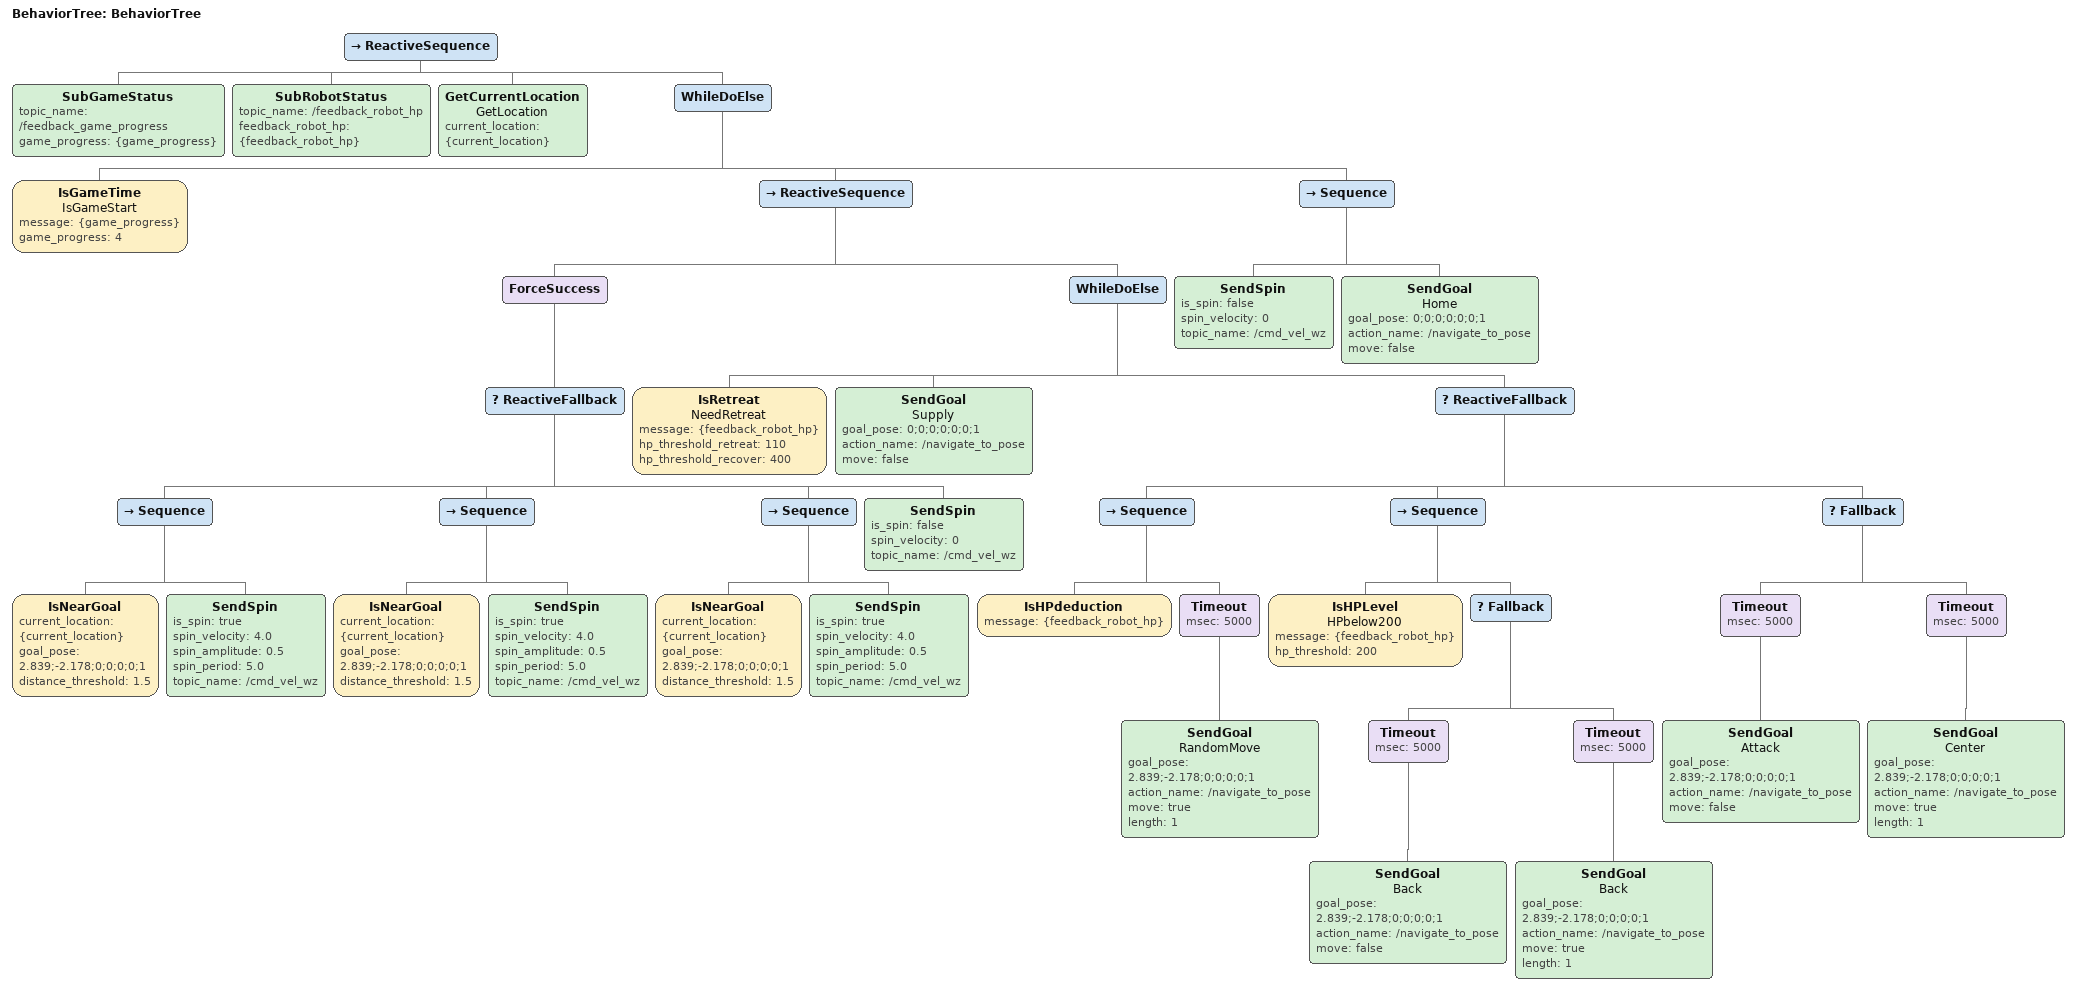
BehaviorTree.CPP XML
<?xml version="1.0" encoding="UTF-8"?>
<root BTCPP_format="4" main_tree_to_execute="BehaviorTree">
  <BehaviorTree ID="BehaviorTree">
    <ReactiveSequence>
      <SubGameStatus topic_name="/feedback_game_progress" game_progress="{game_progress}"/>
      <SubRobotStatus topic_name="/feedback_robot_hp" feedback_robot_hp="{feedback_robot_hp}"/>
      <GetCurrentLocation name="GetLocation" current_location="{current_location}"/>

      <WhileDoElse>
        <IsGameTime name="IsGameStart" message="{game_progress}" game_progress="4"/>

        <ReactiveSequence>

          <ForceSuccess>
            <ReactiveFallback>
              <Sequence>
                <IsNearGoal current_location="{current_location}" goal_pose="2.839;-2.178;0;0;0;0;1" distance_threshold="1.5"/>
                <SendSpin is_spin="true" spin_velocity="4.0" spin_amplitude="0.5" spin_period="5.0" topic_name="/cmd_vel_wz"/>
              </Sequence>
              <Sequence>
                <IsNearGoal current_location="{current_location}" goal_pose="2.839;-2.178;0;0;0;0;1" distance_threshold="1.5"/>
                <SendSpin is_spin="true" spin_velocity="4.0" spin_amplitude="0.5" spin_period="5.0" topic_name="/cmd_vel_wz"/>
              </Sequence>
              <Sequence>
                <IsNearGoal current_location="{current_location}" goal_pose="2.839;-2.178;0;0;0;0;1" distance_threshold="1.5"/>
                <SendSpin is_spin="true" spin_velocity="4.0" spin_amplitude="0.5" spin_period="5.0" topic_name="/cmd_vel_wz"/>
              </Sequence>
              <SendSpin is_spin="false" spin_velocity="0" topic_name="/cmd_vel_wz"/>
            </ReactiveFallback>
          </ForceSuccess>

          <WhileDoElse>
            <IsRetreat name="NeedRetreat" message="{feedback_robot_hp}" hp_threshold_retreat="110" hp_threshold_recover="400"/>

            <SendGoal name="Supply" goal_pose="0;0;0;0;0;0;1" action_name="/navigate_to_pose" move="false"/>

            <ReactiveFallback>

              <Sequence>
                <IsHPdeduction message="{feedback_robot_hp}"/>
                <Timeout msec="5000">
                    <SendGoal name="RandomMove" goal_pose="2.839;-2.178;0;0;0;0;1" action_name="/navigate_to_pose" move="true" length="1"/>
                </Timeout>
              </Sequence>

              <Sequence>
                <IsHPLevel name="HPbelow200" message="{feedback_robot_hp}" hp_threshold="200"/>
                <Fallback>
                  <Timeout msec="5000">
                    <SendGoal name="Back" goal_pose="2.839;-2.178;0;0;0;0;1" action_name="/navigate_to_pose" move="false"/>
                  </Timeout>
                  <Timeout msec="5000">
                    <SendGoal name="Back" goal_pose="2.839;-2.178;0;0;0;0;1" action_name="/navigate_to_pose" move="true" length="1"/>
                  </Timeout>
                </Fallback>
              </Sequence>

              <Fallback>
                <Timeout msec="5000">
                  <SendGoal name="Attack" goal_pose="2.839;-2.178;0;0;0;0;1" action_name="/navigate_to_pose" move="false"/>
                </Timeout>
                <Timeout msec="5000">
                  <SendGoal name="Center" goal_pose="2.839;-2.178;0;0;0;0;1" action_name="/navigate_to_pose" move="true" length="1"/>
                </Timeout>
              </Fallback>

            </ReactiveFallback>
          </WhileDoElse>
        </ReactiveSequence>

        <Sequence>
          <SendSpin is_spin="false" spin_velocity="0" topic_name="/cmd_vel_wz"/>
          <SendGoal name="Home" goal_pose="0;0;0;0;0;0;1" action_name="/navigate_to_pose" move="false"/>
        </Sequence>

      </WhileDoElse>
    </ReactiveSequence>
  </BehaviorTree>

</root>
